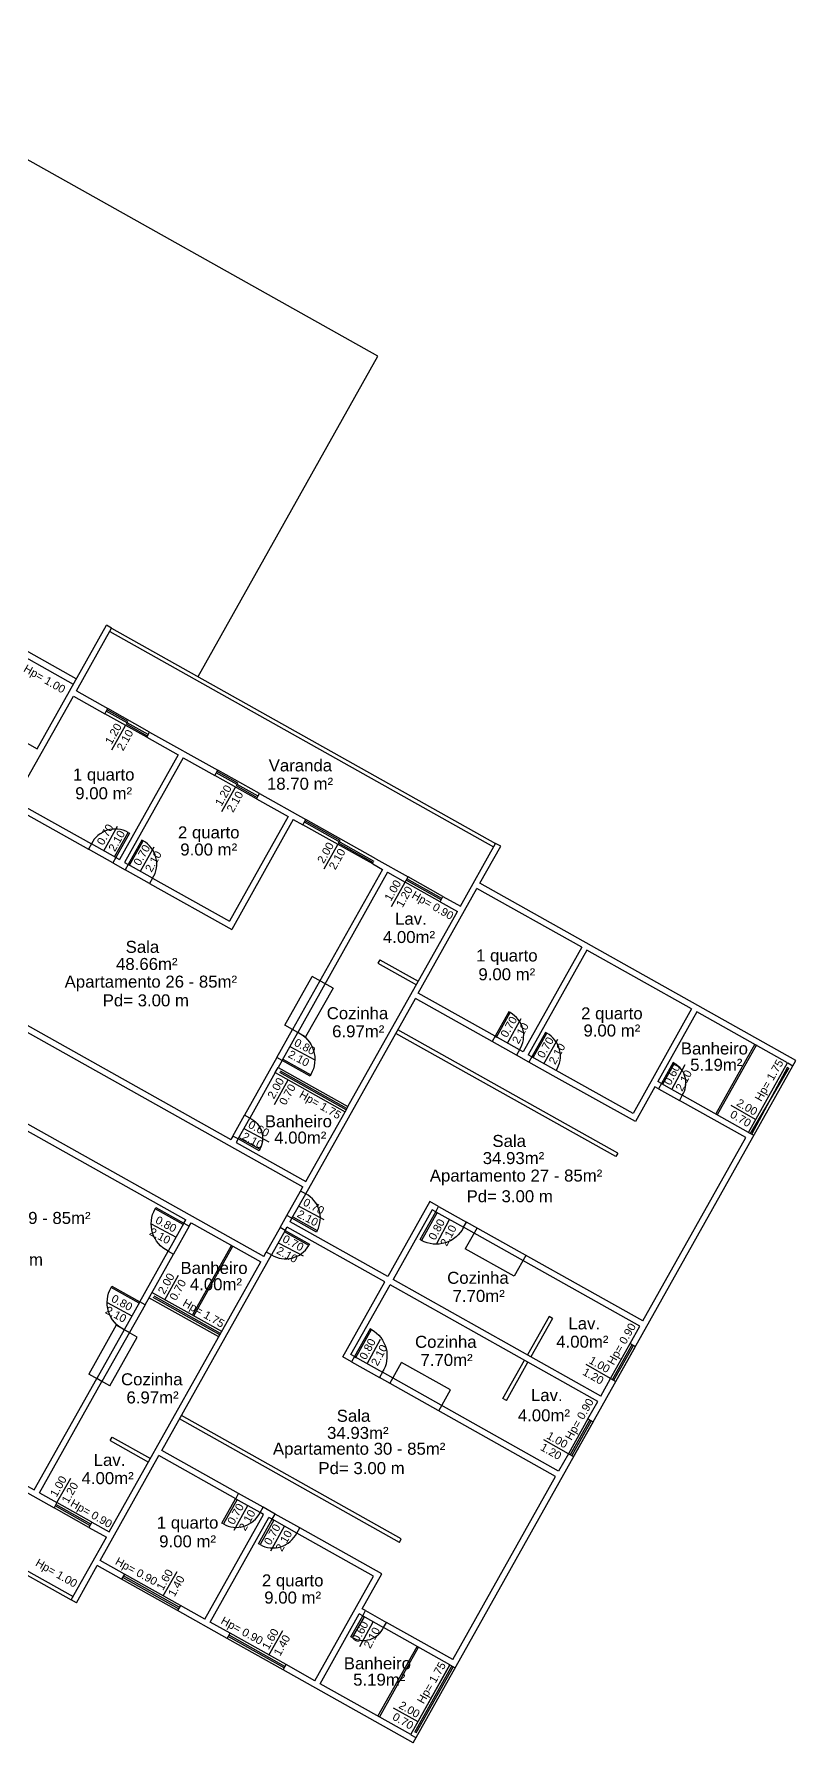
# Model space of a CAD drawing. Header units: millimetres. Extents: x -210 to 1173, y -437 to 320.
# Drawn here: x 32.81 to 51.84, y -126.72 to -84.02 of the extents above; entities that cross this region are included whole.
import ezdxf
from ezdxf.enums import TextEntityAlignment as Align

# ---------------------------------------------------------------- set-up
doc = ezdxf.new("R2010")
doc.units = ezdxf.units.MM
doc.header["$LTSCALE"] = 0.3
doc.linetypes.add('DASHED2', pattern=[9.525, 6.35, -3.175])
for name, color, linetype in [('CORTE', 6, 'Continuous'), ('COTAS', 1, 'Continuous'), ('ESQUADRIAS', 3, 'Continuous'), ('PISO', 1, 'Continuous'), ('PROJEÇÃO', 1, 'DASHED2'), ('TEXTOS', 2, 'Continuous'), ('VISTA', 2, 'Continuous')]:
    doc.layers.add(name, color=color, linetype=linetype)
doc.styles.add('2MM 1_100', font='ARIAL.TTF', dxfattribs={"height": 0.2})
doc.styles.add('3MM 1_100', font='ARIAL.TTF', dxfattribs={"height": 0.3})

msp = doc.modelspace()

# ---------------------------------------------------------------- linework, layer by layer
at = {"layer": 'CORTE'}
for p, q in [((32.879, -101.875), (34.611, -98.788)), ((33.861, -100.431), (34.742, -98.862)), ((34.742, -98.862), (34.611, -98.788)), ((32.319, -103.179), (33.787, -100.562)), ((33.787, -100.562), (34.571, -101.002)), ((33.861, -100.431), (34.644, -100.871)), ((34.571, -101.002), (34.644, -100.871)), ((32.441, -101.63), (32.878, -101.876)), ((35.618, -101.589), (35.691, -101.458)), ((35.618, -101.589), (36.403, -102.029)), ((35.691, -101.458), (37.392, -102.411)), ((36.403, -102.028), (34.936, -104.646)), ((36.533, -102.102), (35.066, -104.719)), ((36.533, -102.102), (37.318, -102.542)), ((37.318, -102.542), (37.392, -102.411)), ((32.246, -103.309), (34.165, -104.385)), ((32.319, -103.178), (34.238, -104.254)), ((38.365, -103.129), (38.438, -102.998)), ((38.365, -103.129), (39.15, -103.569)), ((38.438, -102.998), (39.595, -103.647)), ((39.15, -103.569), (37.683, -106.186)), ((39.281, -103.643), (37.741, -106.391)), ((39.281, -103.643), (39.521, -103.778)), ((39.521, -103.778), (39.595, -103.647)), ((34.238, -104.254), (34.165, -104.385)), ((34.848, -104.597), (34.775, -104.728)), ((34.848, -104.597), (34.936, -104.646)), ((43.455, -105.812), (44.336, -104.242)), ((43.944, -105.239), (44.463, -104.313)), ((44.463, -104.313), (44.336, -104.242)), ((34.775, -104.728), (35.08, -104.899)), ((35.066, -104.719), (35.154, -104.768)), ((35.154, -104.768), (35.08, -104.899)), ((41.507, -104.891), (39.262, -108.895)), ((41.637, -104.964), (39.393, -108.968)), ((41.266, -104.756), (41.507, -104.891)), ((41.339, -104.625), (42.147, -105.078)), ((41.637, -104.964), (42.074, -105.209)), ((35.764, -105.11), (35.691, -105.241)), ((35.691, -105.241), (37.741, -106.391)), ((35.764, -105.11), (37.683, -106.186)), ((42.073, -105.209), (42.147, -105.078)), ((42.403, -107.986), (43.87, -105.37)), ((46.487, -106.838), (43.87, -105.37)), ((51.835, -109.669), (43.944, -105.239)), ((42.946, -105.698), (43.019, -105.567)), ((42.946, -105.698), (43.382, -105.943)), ((43.019, -105.567), (43.455, -105.812)), ((40.647, -110.818), (43.382, -105.943)), ((46.487, -106.838), (45.02, -109.453)), ((46.617, -106.912), (45.151, -109.526)), ((49.233, -108.38), (46.617, -106.912)), ((30.713, -107.882), (39.522, -112.823)), ((30.785, -107.753), (37.721, -111.642)), ((44.322, -109.062), (42.403, -107.986)), ((39.591, -113.002), (42.33, -108.117)), ((44.249, -109.192), (42.33, -108.117)), ((49.233, -108.38), (47.769, -110.992)), ((49.364, -108.454), (48.388, -110.193)), ((51.631, -109.726), (49.364, -108.454)), ((39.393, -108.968), (39.262, -108.895)), ((47.337, -112.069), (41.841, -108.989)), ((47.386, -111.982), (41.89, -108.902)), ((44.322, -109.062), (44.249, -109.192)), ((50.815, -109.26), (49.837, -111.004)), ((50.85, -109.279), (49.872, -111.023)), ((38.544, -114.567), (29.821, -109.675)), ((38.871, -109.593), (38.064, -111.032)), ((39.002, -109.666), (38.871, -109.593)), ((39.002, -109.666), (38.904, -109.84)), ((42.273, -126.721), (51.835, -109.669)), ((44.933, -109.404), (44.86, -109.535)), ((45.165, -109.706), (44.86, -109.535)), ((45.02, -109.453), (44.933, -109.404)), ((45.238, -109.575), (45.151, -109.526)), ((45.238, -109.575), (45.165, -109.706)), ((50.657, -111.464), (51.631, -109.726)), ((29.747, -109.807), (36.595, -113.647)), ((38.83, -109.971), (38.195, -111.105)), ((38.83, -109.971), (40.574, -110.949)), ((38.904, -109.84), (40.647, -110.818)), ((47.826, -111.196), (45.776, -110.048)), ((47.769, -110.992), (45.849, -109.917)), ((48.315, -110.324), (47.826, -111.196)), ((48.402, -110.373), (48.315, -110.324)), ((48.476, -110.242), (48.388, -110.193)), ((48.476, -110.242), (48.402, -110.373)), ((48.999, -110.535), (48.926, -110.666)), ((50.657, -111.464), (48.999, -110.535)), ((39.595, -112.693), (40.574, -110.949)), ((50.583, -111.595), (48.926, -110.666)), ((38.195, -111.105), (38.064, -111.032)), ((37.77, -111.555), (37.721, -111.643)), ((37.901, -111.629), (37.77, -111.555)), ((37.901, -111.629), (37.852, -111.716)), ((37.852, -111.716), (39.595, -112.693)), ((48.015, -116.174), (50.583, -111.595)), ((47.386, -111.982), (47.337, -112.069)), ((39.463, -112.93), (39.522, -112.823)), ((39.591, -113.002), (39.463, -112.93)), ((38.949, -113.845), (39.12, -113.54)), ((39.248, -113.612), (39.12, -113.54)), ((42.694, -113.193), (41.641, -115.07)), ((42.751, -113.397), (41.772, -115.143)), ((42.912, -113.315), (42.694, -113.192)), ((42.838, -113.446), (42.751, -113.397)), ((42.838, -113.446), (42.912, -113.315)), ((36.546, -113.735), (36.595, -113.647)), ((36.546, -113.735), (36.677, -113.808)), ((36.677, -113.808), (36.726, -113.721)), ((36.726, -113.721), (38.47, -114.699)), ((39.077, -113.917), (38.949, -113.845)), ((39.077, -113.917), (39.126, -113.83)), ((41.568, -115.201), (39.126, -113.83)), ((41.568, -115.201), (39.126, -113.83)), ((39.199, -113.699), (39.248, -113.612)), ((41.641, -115.07), (39.199, -113.699)), ((41.641, -115.07), (39.199, -113.699)), ((43.536, -113.837), (43.61, -113.706)), ((47.942, -116.305), (43.536, -113.837)), ((48.015, -116.174), (43.61, -113.706)), ((35.445, -115.697), (36.155, -114.432)), ((36.155, -114.432), (36.285, -114.506)), ((36.759, -116.032), (37.737, -114.288)), ((36.794, -116.052), (37.772, -114.308)), ((34.683, -121.45), (38.47, -114.699)), ((35.576, -115.77), (36.285, -114.506)), ((35.996, -119.412), (38.735, -114.528)), ((38.544, -114.567), (38.606, -114.456)), ((38.735, -114.528), (38.606, -114.456)), ((40.516, -117.076), (41.568, -115.201)), ((40.72, -117.019), (41.698, -115.274)), ((46.887, -118.187), (41.698, -115.274)), ((46.887, -118.187), (41.698, -115.274)), ((46.96, -118.056), (41.772, -115.143)), ((46.96, -118.056), (41.772, -115.143)), ((35.576, -115.77), (35.445, -115.697)), ((37.418, -116.574), (35.674, -115.596)), ((37.492, -116.443), (35.747, -115.465)), ((35.054, -116.395), (34.369, -117.616)), ((35.185, -116.468), (34.5, -117.689)), ((35.185, -116.468), (35.054, -116.395)), ((47.697, -116.741), (47.942, -116.305)), ((47.697, -116.741), (47.828, -116.814)), ((40.734, -117.198), (40.516, -117.076)), ((40.807, -117.067), (40.72, -117.019)), ((40.807, -117.067), (40.734, -117.198)), ((47.413, -117.249), (47.413, -117.249)), ((47.413, -117.249), (47.413, -117.249)), ((32.808, -120.398), (34.369, -117.616)), ((32.939, -120.471), (34.5, -117.689)), ((34.5, -117.689), (34.369, -117.616)), ((41.505, -117.459), (41.431, -117.59)), ((45.835, -120.062), (41.431, -117.59)), ((45.909, -119.931), (41.505, -117.459)), ((46.96, -118.056), (47.208, -117.613)), ((47.208, -117.613), (47.339, -117.687)), ((46.642, -118.623), (46.887, -118.187)), ((41.93, -121.711), (36.436, -118.627)), ((41.979, -121.624), (36.485, -118.54)), ((46.642, -118.623), (46.773, -118.696)), ((34.455, -122.16), (35.922, -119.543)), ((37.841, -120.62), (35.922, -119.543)), ((37.914, -120.489), (35.996, -119.412)), ((46.153, -119.495), (45.908, -119.931)), ((46.153, -119.495), (46.284, -119.568)), ((32.507, -120.401), (33.302, -120.847)), ((32.567, -120.263), (32.808, -120.398)), ((43.267, -124.641), (45.835, -120.062)), ((32.939, -120.471), (33.375, -120.716)), ((33.375, -120.716), (33.302, -120.847)), ((37.841, -120.62), (37.914, -120.489)), ((38.451, -120.963), (38.524, -120.832)), ((38.83, -121.003), (38.524, -120.832)), ((34.247, -121.205), (34.174, -121.336)), ((34.247, -121.205), (34.683, -121.45)), ((37.071, -123.628), (38.538, -121.012)), ((37.202, -123.702), (38.669, -121.085)), ((38.538, -121.012), (38.451, -120.963)), ((38.756, -121.134), (38.669, -121.085)), ((38.756, -121.134), (38.83, -121.003)), ((33.729, -123.15), (34.61, -121.58)), ((34.174, -121.336), (34.61, -121.581)), ((39.367, -121.477), (39.44, -121.346)), ((41.285, -122.554), (39.367, -121.477)), ((41.489, -122.496), (39.44, -121.346)), ((41.93, -121.711), (41.979, -121.624)), ((33.86, -123.224), (34.383, -122.292)), ((34.252, -122.218), (34.251, -122.217)), ((34.992, -122.633), (34.383, -122.292)), ((35.065, -122.502), (34.455, -122.16)), ((35.065, -122.502), (34.992, -122.633)), ((39.818, -125.17), (41.285, -122.554)), ((41, -123.368), (41.489, -122.496)), ((33.86, -123.224), (33.729, -123.15)), ((36.46, -123.286), (36.387, -123.416)), ((37.071, -123.628), (36.46, -123.286)), ((41.087, -123.417), (41, -123.368)), ((37.63, -124.114), (36.387, -123.416)), ((37.704, -123.984), (37.202, -123.702)), ((39.948, -125.244), (40.927, -123.499)), ((41.014, -123.548), (40.927, -123.499)), ((41.014, -123.548), (41.087, -123.417)), ((41.537, -123.842), (41.61, -123.711)), ((43.267, -124.641), (41.61, -123.711)), ((37.63, -124.114), (37.704, -123.984)), ((43.194, -124.772), (41.537, -123.842)), ((41.396, -126.057), (42.373, -124.312)), ((41.43, -126.076), (42.408, -124.332)), ((39.026, -124.898), (39.099, -124.767)), ((42.273, -126.721), (39.026, -124.898)), ((39.818, -125.17), (39.099, -124.767)), ((42.216, -126.516), (43.196, -124.767)), ((42.216, -126.516), (43.193, -124.772)), ((42.216, -126.516), (39.948, -125.244))]:
    msp.add_line(p, q, dxfattribs=at)
at = {"layer": 'COTAS'}
for p, q in [((34.749, -101.907), (35.092, -101.294)), ((37.496, -103.448), (37.84, -102.835)), ((34.543, -104.426), (34.887, -103.812)), ((35.459, -104.939), (35.803, -104.326)), ((40.05, -104.88), (40.394, -104.267)), ((41.73, -105.822), (42.074, -105.209)), ((44.628, -109.233), (44.972, -108.619)), ((39.197, -109.317), (39.817, -109.648)), ((45.543, -109.747), (45.887, -109.133)), ((38.807, -110.764), (39.151, -110.151)), ((48.737, -110.389), (49.068, -109.769)), ((50.832, -111.139), (50.219, -110.795)), ((38.048, -111.367), (38.668, -111.698)), ((39.42, -113.307), (40.04, -113.638)), ((35.73, -113.753), (36.35, -114.083)), ((42.856, -114.261), (43.187, -113.641)), ((38.906, -114.223), (39.526, -114.553)), ((36.068, -115.647), (36.412, -115.034)), ((34.629, -115.715), (35.249, -116.046)), ((41.128, -117.251), (41.459, -116.63)), ((47.208, -117.613), (46.595, -117.269)), ((46.153, -119.495), (45.54, -119.151)), ((33.375, -120.716), (33.719, -120.103)), ((37.802, -121.405), (38.146, -120.792)), ((38.717, -121.919), (39.061, -121.305)), ((36.032, -123.049), (36.376, -122.436)), ((40.945, -124.315), (41.275, -123.695)), ((38.671, -124.53), (39.015, -123.917)), ((42.397, -126.195), (41.784, -125.851))]:
    msp.add_line(p, q, dxfattribs=at)
at = {"layer": 'ESQUADRIAS'}
for p, q in [((35.654, -101.523), (34.608, -100.936)), ((35.15, -101.195), (34.627, -100.901)), ((35.111, -101.264), (35.15, -101.195)), ((35.635, -101.558), (35.111, -101.264)), ((38.402, -103.064), (37.355, -102.477)), ((37.898, -102.735), (37.375, -102.442)), ((37.859, -102.805), (37.898, -102.735)), ((38.382, -103.099), (37.859, -102.805)), ((41.303, -104.691), (39.558, -103.712)), ((40.45, -104.167), (39.578, -103.678)), ((40.411, -104.236), (40.45, -104.167)), ((41.283, -104.726), (40.411, -104.236)), ((42.973, -105.65), (42.1, -105.161)), ((42.992, -105.615), (42.12, -105.126)), ((47.256, -117.64), (47.745, -116.768)), ((47.291, -117.66), (47.78, -116.787)), ((46.69, -118.65), (46.201, -119.522)), ((46.725, -118.669), (46.236, -119.541)), ((34.201, -121.288), (33.329, -120.799)), ((34.22, -121.253), (33.348, -120.764)), ((36.433, -123.334), (35.038, -122.55)), ((36.414, -123.368), (35.019, -122.585)), ((39.053, -124.85), (37.657, -124.067)), ((39.072, -124.815), (37.677, -124.032))]:
    msp.add_line(p, q, dxfattribs=at)
for points in [[(34.848, -104.597), (34.813, -104.577), (35.156, -103.967), (35.191, -103.986)], [(35.154, -104.768), (35.189, -104.788), (35.531, -104.177), (35.496, -104.157)], [(44.323, -109.061), (44.357, -109.081), (44.7, -108.47), (44.665, -108.451)], [(45.239, -109.575), (45.274, -109.594), (45.616, -108.984), (45.581, -108.964)], [(48.476, -110.242), (48.511, -110.262), (48.804, -109.738), (48.769, -109.719)], [(39.268, -113.577), (39.878, -113.92), (39.858, -113.955), (39.248, -113.612)], [(39.077, -113.917), (39.687, -114.26), (39.668, -114.295), (39.057, -113.952)], [(37.84, -120.62), (37.875, -120.64), (37.533, -121.25), (37.498, -121.231)], [(38.756, -121.134), (38.791, -121.154), (38.449, -121.764), (38.414, -121.745)], [(41.014, -123.548), (41.049, -123.568), (40.755, -124.091), (40.72, -124.071)]]:
    msp.add_lwpolyline(points, close=True, dxfattribs=at)
at = {"layer": 'ESQUADRIAS', "extrusion": (-5.98874e-17, -1.06818e-16, -1)}
for points in [[(-39.002, -109.666), (-39.021, -109.631), (-39.719, -110.022), (-39.699, -110.057)], [(-37.901, -111.629), (-37.921, -111.594), (-38.444, -111.887), (-38.424, -111.922)]]:
    msp.add_lwpolyline(points, close=True, dxfattribs=at)
at = {"layer": 'ESQUADRIAS', "extrusion": (5.99109e-17, 1.06805e-16, -1)}
for points in [[(-36.546, -113.735), (-36.526, -113.769), (-35.829, -113.378), (-35.848, -113.343)], [(-35.445, -115.697), (-35.426, -115.732), (-34.728, -115.341), (-34.747, -115.306)]]:
    msp.add_lwpolyline(points, close=True, dxfattribs=at)
at = {"layer": 'ESQUADRIAS', "extrusion": (3.07119e-13, 8.67055e-14, -1)}
msp.add_lwpolyline([(-42.838, -113.446), (-42.873, -113.465), (-42.482, -114.163), (-42.447, -114.143)], close=True, dxfattribs=at)
at = {"layer": 'ESQUADRIAS', "extrusion": (8.61823e-14, -3.07266e-13, -1)}
msp.add_lwpolyline([(-40.807, -117.067), (-40.842, -117.087), (-41.234, -116.389), (-41.199, -116.37)], close=True, dxfattribs=at)
at = {"layer": 'PISO'}
for p, q in [((35.618, -101.589), (34.571, -101.002)), ((35.691, -101.458), (34.644, -100.871)), ((38.438, -102.998), (37.392, -102.411)), ((38.365, -103.129), (37.318, -102.542)), ((41.339, -104.625), (39.595, -103.647)), ((41.266, -104.756), (39.521, -103.778)), ((34.775, -104.728), (34.165, -104.385)), ((34.848, -104.597), (34.238, -104.254)), ((35.691, -105.241), (35.08, -104.899)), ((35.764, -105.11), (35.154, -104.768)), ((38.871, -109.593), (39.262, -108.895)), ((39.002, -109.666), (39.393, -108.968)), ((44.86, -109.535), (44.249, -109.192)), ((44.933, -109.404), (44.323, -109.061)), ((45.776, -110.048), (45.165, -109.705)), ((45.849, -109.917), (45.239, -109.575)), ((37.77, -111.555), (38.064, -111.032)), ((37.901, -111.629), (38.195, -111.105)), ((39.12, -113.54), (39.463, -112.93)), ((39.248, -113.612), (39.591, -113.002)), ((42.838, -113.446), (43.536, -113.837)), ((42.912, -113.315), (43.61, -113.706)), ((36.546, -113.735), (36.155, -114.432)), ((36.677, -113.808), (36.285, -114.506)), ((38.949, -113.845), (38.606, -114.456)), ((39.077, -113.917), (38.735, -114.528)), ((35.445, -115.697), (35.054, -116.395)), ((35.576, -115.77), (35.185, -116.468)), ((40.734, -117.198), (41.431, -117.59)), ((40.807, -117.067), (41.505, -117.459)), ((38.451, -120.963), (37.84, -120.62)), ((38.524, -120.832), (37.914, -120.489)), ((39.367, -121.477), (38.756, -121.134)), ((39.44, -121.346), (38.829, -121.003))]:
    msp.add_line(p, q, dxfattribs=at)
at = {"layer": 'PISO', "extrusion": (1.06837e-16, -5.98539e-17, -1)}
for p, q in [((48.402, -110.373), (48.926, -110.666)), ((48.476, -110.242), (48.999, -110.535))]:
    msp.add_line(p, q, dxfattribs=at)
at = {"layer": 'PISO', "extrusion": (1.06786e-16, -5.99444e-17, -1)}
for p, q in [((41.014, -123.548), (41.537, -123.842)), ((41.087, -123.417), (41.61, -123.711))]:
    msp.add_line(p, q, dxfattribs=at)
at = {"layer": 'PISO'}
for centre, radius, start, end in [((34.832, -104.543), 0.661, 60.7386, 154.1079), ((35.208, -104.754), 0.661, 327.3472, 60.7166), ((44.376, -109.047), 0.661, 327.3472, 60.7166), ((45.293, -109.56), 0.661, 327.3472, 60.7166), ((48.53, -110.228), 0.561, 326.791, 60.7409), ((39.275, -113.605), 0.681, 332.3678, 62.3678), ((39.085, -113.944), 0.681, 239.0654, 329.0654), ((37.856, -120.674), 0.661, 240.7166, 334.086), ((38.772, -121.188), 0.661, 240.7166, 334.086), ((41.03, -123.601), 0.561, 240.6923, 334.6422)]:
    msp.add_arc(centre, radius, start, end, dxfattribs=at)
at = {"layer": 'PISO', "extrusion": (-5.98874e-17, -1.06818e-16, -1)}
for centre, radius, start in [((-39.057, -109.643), 0.761, 116.3395), ((-37.954, -111.613), 0.561, 115.3272)]:
    msp.add_arc(centre, radius, start, 209.2771, dxfattribs=at)
at = {"layer": 'PISO', "extrusion": (5.99109e-17, 1.06805e-16, -1)}
for centre in [(-36.492, -113.75), (-35.391, -115.713)]:
    msp.add_arc(centre, 0.761, 296.3521, 29.2897, dxfattribs=at)
at = {"layer": 'PISO', "extrusion": (3.07119e-13, 8.67055e-14, -1)}
msp.add_arc((-42.854, -113.499), 0.761, 206.3215, 299.2591, dxfattribs=at)
at = {"layer": 'PISO', "extrusion": (8.61823e-14, -3.07266e-13, -1)}
msp.add_arc((-40.861, -117.053), 0.761, 119.3077, 212.2453, dxfattribs=at)
at = {"layer": 'PROJEÇÃO'}
for p, q in [((51.632, -109.726), (51.763, -109.8)), ((38.83, -109.971), (38.904, -109.84)), ((40.602, -110.902), (38.857, -109.923)), ((40.621, -110.867), (38.877, -109.889)), ((50.705, -111.491), (51.714, -109.773)), ((50.74, -111.51), (51.679, -109.753)), ((40.647, -110.818), (40.574, -110.949)), ((50.657, -111.464), (50.788, -111.537)), ((37.445, -116.526), (35.701, -115.548)), ((37.465, -116.491), (35.72, -115.513)), ((43.241, -124.799), (42.263, -126.543)), ((43.276, -124.818), (42.298, -126.563)), ((43.193, -124.772), (43.324, -124.845)), ((42.215, -126.517), (42.346, -126.59))]:
    msp.add_line(p, q, dxfattribs=at)
at = {"layer": 'VISTA'}
for p, q in [((41.393, -92.063), (27.045, -84.017)), ((36.902, -100.073), (41.393, -92.063)), ((25.06, -95.371), (33.783, -100.263)), ((33.859, -100.129), (25.134, -95.239)), ((34.693, -98.949), (44.285, -104.328)), ((34.742, -98.862), (44.336, -104.242)), ((42.946, -105.698), (42.074, -105.209)), ((43.019, -105.567), (42.147, -105.078)), ((41.444, -107.149), (41.395, -107.236)), ((41.444, -107.149), (42.404, -107.687)), ((39.066, -108.785), (39.75, -107.564)), ((40.274, -107.857), (39.75, -107.564)), ((41.395, -107.236), (42.355, -107.774)), ((40.274, -107.857), (39.589, -109.078)), ((39.589, -109.078), (39.066, -108.785)), ((43.871, -113.852), (43.578, -114.376)), ((44.799, -115.06), (43.578, -114.376)), ((45.093, -114.537), (44.799, -115.06)), ((45.67, -116.063), (45.132, -117.022)), ((45.757, -116.112), (45.219, -117.071)), ((45.757, -116.112), (45.67, -116.063)), ((34.857, -116.285), (34.173, -117.506)), ((34.696, -117.799), (35.381, -116.578)), ((35.381, -116.578), (34.857, -116.285)), ((47.208, -117.613), (47.697, -116.741)), ((47.339, -117.686), (47.828, -116.814)), ((41.693, -117.737), (41.987, -117.214)), ((43.207, -117.899), (41.987, -117.214)), ((44.517, -118.118), (45.055, -117.159)), ((44.605, -118.167), (45.142, -117.208)), ((24.133, -117.769), (33.729, -123.15)), ((24.182, -117.682), (33.778, -123.063)), ((34.696, -117.799), (34.173, -117.506)), ((42.914, -118.422), (43.207, -117.899)), ((44.605, -118.167), (44.517, -118.118)), ((46.642, -118.623), (46.153, -119.495)), ((46.773, -118.696), (46.284, -119.568)), ((34.702, -119.167), (34.751, -119.08)), ((34.751, -119.08), (35.711, -119.618)), ((34.702, -119.167), (35.662, -119.705)), ((34.174, -121.336), (33.302, -120.847)), ((34.247, -121.205), (33.375, -120.716)), ((36.46, -123.286), (35.065, -122.502)), ((36.387, -123.416), (34.992, -122.633)), ((39.026, -124.898), (37.63, -124.114)), ((39.099, -124.767), (37.704, -123.984))]:
    msp.add_line(p, q, dxfattribs=at)

# ---------------------------------------------------------------- texts
at = {"layer": 'TEXTOS', "style": '2MM 1_100'}
for s, rotation, p in [('Hp= 1.00', 330.1792, (33.067, -100.129)), ('1.20', 60.7166, (34.784, -101.502)), ('2.10', 60.7166, (35.074, -101.659)), ('1.20', 60.7166, (37.531, -103.042)), ('2.10', 60.7166, (37.821, -103.2)), ('0.70', 60.7166, (34.578, -104.02)), ('2.10', 60.7166, (34.868, -104.177)), ('0.70', 60.7166, (35.494, -104.534)), ('2.10', 60.7166, (35.784, -104.691)), ('2.00', 60.7166, (40.085, -104.475)), ('2.10', 60.7166, (40.375, -104.632)), ('1.00', 60.7166, (41.765, -105.417)), ('1.20', 60.7166, (42.055, -105.574)), ('Hp= 0.90', 330.1792, (42.765, -105.789)), ('0.70', 60.7166, (44.663, -108.827)), ('2.10', 60.7166, (44.953, -108.984)), ('0.80', 331.9287, (39.569, -109.322)), ('0.70', 60.7166, (45.579, -109.341)), ('2.10', 60.7166, (45.869, -109.498)), ('2.10', 331.9287, (39.419, -109.615)), ('Hp= 1.75', 60.1914, (51.167, -110.164)), ('2.00', 60.7166, (38.842, -110.359)), ('0.60', 61.9287, (48.742, -110.017)), ('2.10', 61.9287, (49.035, -110.167)), ('0.70', 60.7166, (39.132, -110.516)), ('Hp= 1.75', 330.1792, (39.955, -110.773)), ('0.70', 330.1352, (50.458, -111.12)), ('2.00', 330.1352, (50.618, -110.831)), ('0.60', 331.9287, (38.42, -111.372)), ('2.10', 331.9287, (38.269, -111.665)), ('0.70', 331.9287, (39.792, -113.312)), ('0.80', 331.9287, (36.102, -113.758)), ('2.10', 331.9287, (39.641, -113.605)), ('2.10', 331.9287, (35.951, -114.051)), ('0.80', 61.9107, (42.861, -113.889)), ('2.10', 61.9107, (43.154, -114.04)), ('2.10', 331.9287, (39.127, -114.521)), ('0.70', 331.9287, (39.278, -114.228)), ('2.00', 60.7166, (36.104, -115.242)), ('0.70', 60.7166, (36.394, -115.399)), ('0.80', 331.9287, (35.001, -115.72)), ('Hp= 1.75', 330.1792, (37.043, -115.982)), ('2.10', 331.9287, (34.851, -116.013)), ('Hp= 0.90', 60.1759, (47.481, -116.752)), ('0.80', 61.9107, (41.133, -116.878)), ('2.10', 61.9107, (41.426, -117.029)), ('1.20', 330.7133, (46.775, -117.556)), ('1.00', 330.7133, (46.932, -117.266)), ('Hp= 0.90', 60.1759, (46.426, -118.634)), ('1.00', 330.7133, (45.877, -119.148)), ('1.20', 330.7133, (45.72, -119.438)), ('1.00', 60.7166, (33.41, -120.31)), ('1.20', 60.7166, (33.7, -120.468)), ('Hp= 0.90', 330.1792, (34.236, -120.989)), ('0.70', 60.7166, (37.837, -120.999)), ('2.10', 60.7166, (38.127, -121.156)), ('0.70', 60.7166, (38.753, -121.513)), ('2.10', 60.7166, (39.043, -121.67)), ('Hp= 1.00', 330.1792, (33.364, -122.478)), ('Hp= 0.90', 331.2415, (35.361, -122.433)), ('1.60', 60.7041, (36.068, -122.643)), ('1.40', 60.7041, (36.358, -122.801)), ('Hp= 0.90', 331.2415, (38, -123.914)), ('0.60', 61.9287, (40.95, -123.943)), ('2.10', 61.9287, (41.243, -124.094)), ('1.60', 60.7041, (38.707, -124.125)), ('1.40', 60.7041, (38.996, -124.282)), ('Hp= 1.75', 60.1914, (42.732, -125.22)), ('0.70', 330.1352, (42.024, -126.176)), ('2.00', 330.1352, (42.183, -125.887))]:
    msp.add_text(s, height=0.2, rotation=rotation, dxfattribs=at).set_placement(p, align=Align.MIDDLE_CENTER)
at = {"layer": 'TEXTOS', "style": '3MM 1_100'}
for s, p in [('1 quarto', (34.543, -102.52)), ('Varanda', (39.458, -102.292)), ('9.00 m²', (34.543, -102.989)), ('18.70 m²', (39.449, -102.75)), ('2 quarto', (37.168, -103.966)), ('9.00 m²', (37.168, -104.394)), ('Lav.', (42.219, -106.124)), ('Sala', (35.511, -106.827)), ('4.00m²', (42.171, -106.581)), ('48.66m²', (35.62, -107.255)), ('1 quarto', (44.615, -107.043)), ('Apartamento 26 - 85m²', (35.722, -107.696)), ('9.00 m²', (44.615, -107.513)), ('Pd= 3.00 m', (35.596, -108.164)), ('Cozinha', (40.884, -108.485)), ('2 quarto', (47.24, -108.489)), ('6.97m²', (40.903, -108.938)), ('9.00 m²', (47.24, -108.918)), ('Banheiro', (49.801, -109.367)), ('5.19m²', (49.849, -109.775)), ('Banheiro', (39.407, -111.187)), ('4.00m²', (39.455, -111.594)), ('Sala', (44.674, -111.678)), ('34.93m²', (44.782, -112.106)), ('Apartamento 27 - 85m²', (44.846, -112.543)), ('Pd= 3.00 m', (44.687, -113.06)), ('Apartamento 29 - 85m²', (32.062, -113.602)), ('Pd= 3.00 m', (31.949, -114.644)), ('Banheiro', (37.3, -114.852)), ('4.00m²', (37.348, -115.26)), ('Cozinha', (43.894, -115.098)), ('7.70m²', (43.913, -115.551)), ('Lav.', (46.55, -116.238)), ('Cozinha', (43.091, -116.698)), ('4.00m²', (46.502, -116.695)), ('7.70m²', (43.11, -117.151)), ('Cozinha', (35.745, -117.635)), ('6.97m²', (35.764, -118.088)), ('Lav.', (45.614, -118.03)), ('Sala', (40.785, -118.547)), ('4.00m²', (45.542, -118.536)), ('34.93m²', (40.893, -118.975)), ('Lav.', (34.689, -119.649)), ('Apartamento 30 - 85m²', (40.926, -119.37)), ('4.00m²', (34.642, -120.105)), ('Pd= 3.00 m', (40.986, -119.855)), ('1 quarto', (36.64, -121.216)), ('9.00 m²', (36.64, -121.685)), ('2 quarto', (39.265, -122.661)), ('9.00 m²', (39.265, -123.09)), ('Banheiro', (41.381, -124.734)), ('5.19m²', (41.428, -125.142))]:
    msp.add_text(s, height=0.3, dxfattribs=at).set_placement(p, align=Align.MIDDLE_CENTER)

doc.saveas('drawing.dxf')
